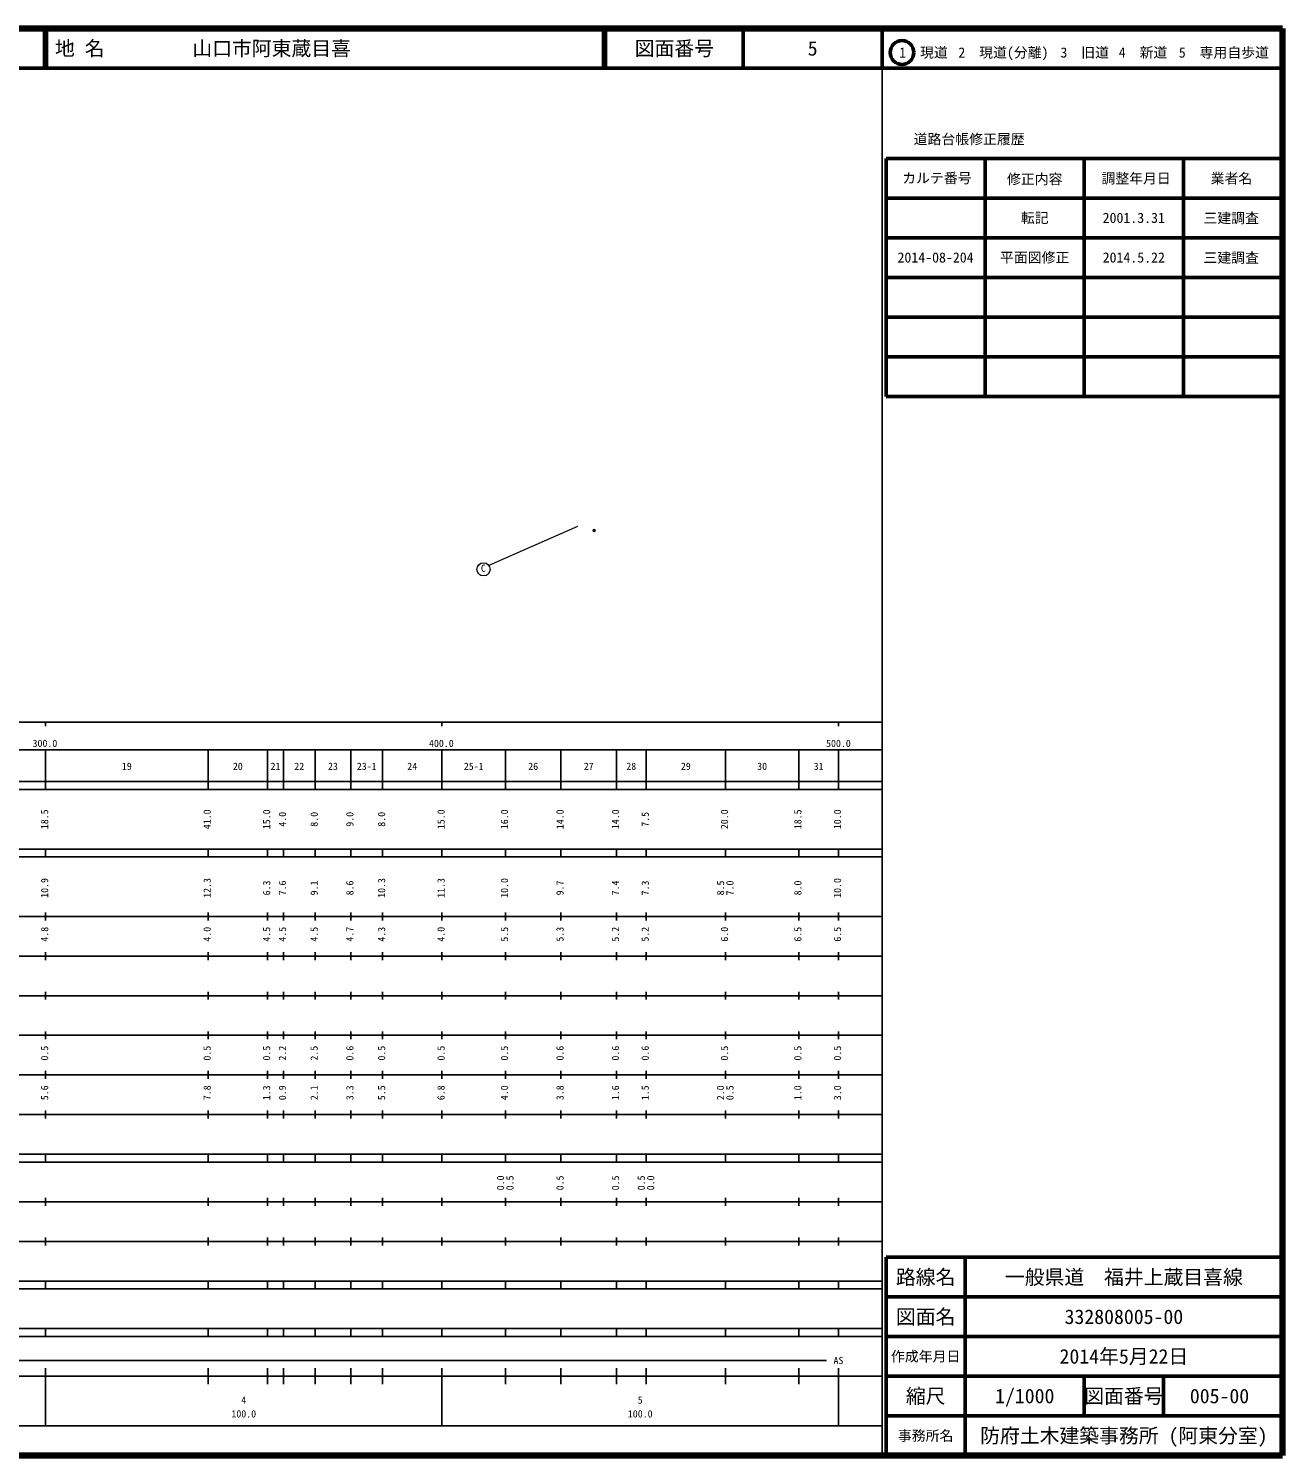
# Model space of a CAD drawing. Units: millimetres on the paper. Extents: x 40 to 680, y 20 to 380.
# Drawn here: x 363.7 to 680, y 20 to 380 of the extents above; entities that cross this region are included whole.
import ezdxf
from ezdxf.enums import TextEntityAlignment as Align

# ---------------------------------------------------------------- set-up
doc = ezdxf.new("R2010")
doc.units = ezdxf.units.MM
doc.header["$PDMODE"] = 32
doc.header["$PDSIZE"] = 0.5
doc.layers.add('M-OTRS', color=6, linetype='Continuous')
doc.layers.add('M-TTL-TXT', color=7, linetype='Continuous')
for name, color, linetype, lineweight in [('M-STR-STRC', 7, 'Continuous', 13), ('M-TTL', 2, 'Continuous', 140), ('M-TTL-BAND', 7, 'Continuous', 25), ('M-TTL-FRAM', 2, 'Continuous', 50), ('M-TTL-LINE', 7, 'Continuous', 50)]:
    doc.layers.add(name, color=color, linetype=linetype, lineweight=lineweight)
doc.styles.add('ＭＳ ゴシック', font='')
doc.styles.add('ＭＳ 明朝', font='')
doc.styles.get('ＭＳ ゴシック').set_extended_font_data('MS Gothic')
doc.styles.get('ＭＳ 明朝').set_extended_font_data('MS Mincho')

msp = doc.modelspace()

# ---------------------------------------------------------------- linework, layer by layer
at = {"layer": 'M-OTRS'}
msp.add_point((506.364, 253.348), dxfattribs=at)
at = {"layer": 'M-STR-STRC'}
msp.add_line((502.142, 254.391), (479.822, 244.519), dxfattribs=at)
msp.add_circle((478.458, 243.56), 1.668, dxfattribs=at)
at = {"layer": 'M-TTL'}
for p, q in [((680, 380), (40, 380)), ((680, 20), (680, 380)), ((40, 20), (680, 20))]:
    msp.add_line(p, q, dxfattribs=at)
at = {"layer": 'M-TTL-BAND'}
for p, q in [((579, 20), (579, 370)), ((40, 205), (579, 205)), ((368, 205), (368, 204)), ((468, 205), (468, 204)), ((568, 205), (568, 204)), ((68, 198), (579, 198)), ((368, 188), (368, 198)), ((409, 188), (409, 198)), ((424, 188), (424, 198)), ((428, 188), (428, 198)), ((436, 188), (436, 198)), ((445, 188), (445, 198)), ((453, 188), (453, 198)), ((468, 188), (468, 198)), ((484, 188), (484, 198)), ((498, 188), (498, 198)), ((512, 188), (512, 198)), ((519.5, 188), (519.5, 198)), ((539.5, 188), (539.5, 198)), ((558, 188), (558, 198)), ((568, 188), (568, 198)), ((40, 190), (579, 190)), ((40, 188), (579, 188)), ((40, 173), (579, 173)), ((368, 171), (368, 173)), ((409, 171), (409, 173)), ((424, 171), (424, 173)), ((428, 171), (428, 173)), ((436, 171), (436, 173)), ((445, 171), (445, 173)), ((453, 171), (453, 173)), ((468, 171), (468, 173)), ((484, 171), (484, 173)), ((498, 171), (498, 173)), ((512, 171), (512, 173)), ((519.5, 171), (519.5, 173)), ((539.5, 171), (539.5, 173)), ((558, 171), (558, 173)), ((568, 171), (568, 173)), ((40, 171), (579, 171)), ((40, 156), (579, 156)), ((368, 155), (368, 157)), ((409, 155), (409, 157)), ((424, 155), (424, 157)), ((428, 155), (428, 157)), ((436, 155), (436, 157)), ((445, 155), (445, 157)), ((453, 155), (453, 157)), ((468, 155), (468, 157)), ((484, 155), (484, 157)), ((498, 155), (498, 157)), ((512, 155), (512, 157)), ((519.5, 155), (519.5, 157)), ((539.5, 155), (539.5, 157)), ((558, 155), (558, 157)), ((568, 155), (568, 157)), ((46, 146), (579, 146)), ((368, 145), (368, 147)), ((409, 145), (409, 147)), ((424, 145), (424, 147)), ((428, 145), (428, 147)), ((436, 145), (436, 147)), ((445, 145), (445, 147)), ((453, 145), (453, 147)), ((468, 145), (468, 147)), ((484, 145), (484, 147)), ((498, 145), (498, 147)), ((512, 145), (512, 147)), ((519.5, 145), (519.5, 147)), ((539.5, 145), (539.5, 147)), ((558, 145), (558, 147)), ((568, 145), (568, 147)), ((368, 135), (368, 137)), ((409, 135), (409, 137)), ((424, 135), (424, 137)), ((428, 135), (428, 137)), ((436, 135), (436, 137)), ((445, 135), (445, 137)), ((453, 135), (453, 137)), ((468, 135), (468, 137)), ((484, 135), (484, 137)), ((498, 135), (498, 137)), ((512, 135), (512, 137)), ((519.5, 135), (519.5, 137)), ((539.5, 135), (539.5, 137)), ((558, 135), (558, 137)), ((568, 135), (568, 137)), ((52, 136), (579, 136)), ((46, 126), (579, 126)), ((368, 125), (368, 127)), ((409, 125), (409, 127)), ((424, 125), (424, 127)), ((428, 125), (428, 127)), ((436, 125), (436, 127)), ((445, 125), (445, 127)), ((453, 125), (453, 127)), ((468, 125), (468, 127)), ((484, 125), (484, 127)), ((498, 125), (498, 127)), ((512, 125), (512, 127)), ((519.5, 125), (519.5, 127)), ((539.5, 125), (539.5, 127)), ((558, 125), (558, 127)), ((568, 125), (568, 127)), ((52, 116), (579, 116)), ((368, 115), (368, 117)), ((409, 115), (409, 117)), ((424, 115), (424, 117)), ((428, 115), (428, 117)), ((436, 115), (436, 117)), ((445, 115), (445, 117)), ((453, 115), (453, 117)), ((468, 115), (468, 117)), ((484, 115), (484, 117)), ((498, 115), (498, 117)), ((512, 115), (512, 117)), ((519.5, 115), (519.5, 117)), ((539.5, 115), (539.5, 117)), ((558, 115), (558, 117)), ((568, 115), (568, 117)), ((46, 106), (579, 106)), ((368, 105), (368, 107)), ((409, 105), (409, 107)), ((424, 105), (424, 107)), ((428, 105), (428, 107)), ((436, 105), (436, 107)), ((445, 105), (445, 107)), ((453, 105), (453, 107)), ((468, 105), (468, 107)), ((484, 105), (484, 107)), ((498, 105), (498, 107)), ((512, 105), (512, 107)), ((519.5, 105), (519.5, 107)), ((539.5, 105), (539.5, 107)), ((558, 105), (558, 107)), ((568, 105), (568, 107)), ((40, 96), (579, 96)), ((40, 94), (579, 94)), ((368, 94), (368, 96)), ((409, 94), (409, 96)), ((424, 94), (424, 96)), ((428, 94), (428, 96)), ((436, 94), (436, 96)), ((445, 94), (445, 96)), ((453, 94), (453, 96)), ((468, 94), (468, 96)), ((484, 94), (484, 96)), ((498, 94), (498, 96)), ((512, 94), (512, 96)), ((519.5, 94), (519.5, 96)), ((539.5, 94), (539.5, 96)), ((558, 94), (558, 96)), ((568, 94), (568, 96)), ((49, 84), (579, 84)), ((368, 83), (368, 85)), ((409, 83), (409, 85)), ((424, 83), (424, 85)), ((428, 83), (428, 85)), ((436, 83), (436, 85)), ((445, 83), (445, 85)), ((453, 83), (453, 85)), ((468, 83), (468, 85)), ((484, 83), (484, 85)), ((498, 83), (498, 85)), ((512, 83), (512, 85)), ((519.5, 83), (519.5, 85)), ((539.5, 83), (539.5, 85)), ((558, 83), (558, 85)), ((568, 83), (568, 85)), ((40, 74), (579, 74)), ((368, 73), (368, 75)), ((409, 73), (409, 75)), ((424, 73), (424, 75)), ((428, 73), (428, 75)), ((436, 73), (436, 75)), ((445, 73), (445, 75)), ((453, 73), (453, 75)), ((468, 73), (468, 75)), ((484, 73), (484, 75)), ((498, 73), (498, 75)), ((512, 73), (512, 75)), ((519.5, 73), (519.5, 75)), ((539.5, 73), (539.5, 75)), ((558, 73), (558, 75)), ((568, 73), (568, 75)), ((40, 64), (579, 64)), ((40, 62), (579, 62)), ((368, 62), (368, 64)), ((409, 62), (409, 64)), ((424, 62), (424, 64)), ((428, 62), (428, 64)), ((436, 62), (436, 64)), ((445, 62), (445, 64)), ((453, 62), (453, 64)), ((468, 62), (468, 64)), ((484, 62), (484, 64)), ((498, 62), (498, 64)), ((512, 62), (512, 64)), ((519.5, 62), (519.5, 64)), ((539.5, 62), (539.5, 64)), ((558, 62), (558, 64)), ((568, 62), (568, 64)), ((40, 52), (579, 52)), ((368, 50), (368, 52)), ((409, 50), (409, 52)), ((424, 50), (424, 52)), ((428, 50), (428, 52)), ((436, 50), (436, 52)), ((445, 50), (445, 52)), ((453, 50), (453, 52)), ((468, 50), (468, 52)), ((484, 50), (484, 52)), ((498, 50), (498, 52)), ((512, 50), (512, 52)), ((519.5, 50), (519.5, 52)), ((539.5, 50), (539.5, 52)), ((558, 50), (558, 52)), ((568, 50), (568, 52)), ((40, 50), (579, 50)), ((71, 44), (565, 44)), ((40, 40), (579, 40)), ((368, 27.5), (368, 42)), ((409, 38), (409, 42)), ((424, 38), (424, 42)), ((428, 38), (428, 42)), ((436, 38), (436, 42)), ((445, 38), (445, 42)), ((453, 38), (453, 42)), ((468, 27.5), (468, 42)), ((484, 38), (484, 42)), ((498, 38), (498, 42)), ((512, 38), (512, 42)), ((519.5, 38), (519.5, 42)), ((539.5, 38), (539.5, 42)), ((558, 38), (558, 42)), ((568, 27.5), (568, 42)), ((68, 27.5), (579, 27.5))]:
    msp.add_line(p, q, dxfattribs=at)
at = {"layer": 'M-TTL-FRAM'}
for p, q in [((580, 347.197), (580, 287.197)), ((580, 347.197), (680, 347.197)), ((580, 287.197), (680, 287.197)), ((680, 70), (580, 70)), ((580, 70), (580, 20))]:
    msp.add_line(p, q, dxfattribs=at)
at = {"layer": 'M-TTL-LINE'}
for p, q in [((367.75, 380), (367.75, 370)), ((368.25, 380), (368.25, 370)), ((508.747, 380), (508.747, 370)), ((509.247, 380), (509.247, 370)), ((543.997, 380), (543.997, 370)), ((579, 380), (579, 370)), ((40, 370), (680, 370)), ((605, 347.197), (605, 287.197)), ((630, 347.197), (630, 287.197)), ((655, 347.197), (655, 287.197)), ((580, 337.197), (680, 337.197)), ((580, 327.197), (680, 327.197)), ((580, 317.197), (680, 317.197)), ((580, 307.197), (680, 307.197)), ((580, 297.197), (680, 297.197)), ((600, 70), (600, 20)), ((680, 60), (580, 60)), ((680, 50), (580, 50)), ((680, 40), (580, 40)), ((630, 40), (630, 30)), ((650, 40), (650, 30)), ((680, 30), (580, 30))]:
    msp.add_line(p, q, dxfattribs=at)
msp.add_circle((584.031, 373.958), 3, dxfattribs=at)

# ---------------------------------------------------------------- texts
at = {"layer": 'M-STR-STRC', "style": 'ＭＳ 明朝'}
msp.add_text('C', height=1.833, dxfattribs=at).set_placement((477.803, 242.39), align=Align.BOTTOM_LEFT)
at = {"layer": 'M-TTL-BAND', "style": 'ＭＳ ゴシック'}
for s, p in [('300.0', (367.844, 198.195)), ('400.0', (467.844, 198.195)), ('500.0', (568, 198.195)), ('19', (388.5, 192.405)), ('20', (416.5, 192.405)), ('21', (426, 192.405)), ('22', (432, 192.405)), ('23', (440.5, 192.405)), ('23-1', (449, 192.405)), ('24', (460.5, 192.405)), ('25-1', (476, 192.405)), ('26', (491, 192.405)), ('27', (505, 192.405)), ('28', (515.75, 192.405)), ('29', (529.5, 192.405)), ('30', (548.75, 192.405)), ('31', (563, 192.405)), ('AS', (568, 42.5)), ('4', (418, 32.523)), ('5', (518, 32.523)), ('100.0', (418, 29.033)), ('100.0', (518, 29.033))]:
    msp.add_text(s, height=1.833, dxfattribs=at).set_placement(p, align=Align.BOTTOM_CENTER)
for s, p in [('18.5', (369.216, 180.5)), ('41.0', (410.216, 180.5)), ('15.0', (425.216, 180.5)), ('4.0', (429.216, 180.5)), ('8.0', (437.216, 180.5)), ('9.0', (446.216, 180.5)), ('8.0', (454.216, 180.5)), ('15.0', (469.216, 180.5)), ('16.0', (485.216, 180.5)), ('14.0', (499.216, 180.5)), ('14.0', (513.216, 180.5)), ('7.5', (520.716, 180.5)), ('20.0', (540.716, 180.5)), ('18.5', (559.216, 180.5)), ('10.0', (569.216, 180.5)), ('10.9', (369.216, 163.174)), ('12.3', (410.216, 163.174)), ('6.3', (425.216, 163.174)), ('7.6', (429.216, 163.174)), ('9.1', (437.216, 163.174)), ('8.6', (446.216, 163.174)), ('10.3', (454.216, 163.174)), ('11.3', (469.216, 163.174)), ('10.0', (485.216, 163.174)), ('9.7', (499.216, 163.174)), ('7.4', (513.216, 163.174)), ('7.3', (520.716, 163.174)), ('8.5', (539.716, 163.174)), ('7.0', (542.086, 163.174)), ('8.0', (559.216, 163.174)), ('10.0', (569.216, 163.174)), ('4.8', (369.216, 151.5)), ('4.0', (410.216, 151.5)), ('4.5', (425.216, 151.5)), ('4.5', (429.216, 151.5)), ('4.5', (437.216, 151.5)), ('4.7', (446.216, 151.5)), ('4.3', (454.216, 151.5)), ('4.0', (469.216, 151.5)), ('5.5', (485.216, 151.5)), ('5.3', (499.216, 151.5)), ('5.2', (513.216, 151.5)), ('5.2', (520.716, 151.5)), ('6.0', (540.716, 151.5)), ('6.5', (559.216, 151.5)), ('6.5', (569.216, 151.5)), ('0.5', (369.216, 121.5)), ('0.5', (410.216, 121.5)), ('0.5', (425.216, 121.5)), ('2.2', (429.216, 121.5)), ('2.5', (437.216, 121.5)), ('0.6', (446.216, 121.5)), ('0.5', (454.216, 121.5)), ('0.5', (469.216, 121.5)), ('0.5', (485.216, 121.5)), ('0.6', (499.216, 121.5)), ('0.6', (513.216, 121.5)), ('0.6', (520.716, 121.5)), ('0.5', (540.716, 121.5)), ('0.5', (559.216, 121.5)), ('0.5', (569.216, 121.5)), ('5.6', (369.216, 111.5)), ('7.8', (410.216, 111.5)), ('1.3', (425.216, 111.5)), ('0.9', (429.216, 111.5)), ('2.1', (437.216, 111.5)), ('3.3', (446.216, 111.5)), ('5.5', (454.216, 111.5)), ('6.8', (469.216, 111.5)), ('4.0', (485.216, 111.5)), ('3.8', (499.216, 111.5)), ('1.6', (513.216, 111.5)), ('1.5', (520.716, 111.5)), ('2.0', (539.716, 111.5)), ('0.5', (542.086, 111.5)), ('1.0', (559.216, 111.5)), ('3.0', (569.216, 111.5)), ('0.0', (484.216, 88.764)), ('0.5', (486.586, 88.764)), ('0.5', (499.216, 88.764)), ('0.5', (513.216, 88.764)), ('0.5', (519.716, 88.764)), ('0.0', (522.086, 88.764))]:
    msp.add_text(s, height=1.833, rotation=90, dxfattribs=at).set_placement(p, align=Align.BOTTOM_CENTER)
at = {"layer": 'M-TTL-TXT', "style": 'ＭＳ ゴシック'}
for s, p in [('地 名', (370.38, 375)), ('山口市阿東蔵目喜', (405.024, 375))]:
    msp.add_text(s, height=3.666, dxfattribs=at).set_placement(p, align=Align.MIDDLE_LEFT)
for s, height, p in [('図面番号', 3.666, (526.622, 375)), ('5', 3.666, (561.497, 375)), ('1\u3000現道', 2.566, (589.448, 373.958)), ('2\u3000現道(分離)', 2.566, (609.619, 373.958)), ('3\u3000旧道', 2.566, (630.121, 373.958)), ('4\u3000新道', 2.566, (644.824, 373.958)), ('5\u3000専用自歩道', 2.566, (665.228, 373.958)), ('道路台帳修正履歴', 2.566, (600.968, 352.113)), ('カルテ番号', 2.566, (592.839, 342.277)), ('修正内容', 2.566, (617.509, 342.023)), ('調整年月日', 2.566, (643.089, 342.197)), ('業者名', 2.566, (667.134, 342.197)), ('転記', 2.566, (617.5, 332.245)), ('2001.3.31', 2.566, (642.5, 332.245)), ('三建調査', 2.566, (667.077, 332.189)), ('2014-08-204', 2.566, (592.5, 322.245)), ('平面図修正', 2.566, (617.5, 322.245)), ('2014.5.22', 2.566, (642.5, 322.245)), ('三建調査', 2.566, (667.077, 322.189)), ('路線名', 3.666, (590, 65)), ('路線名', 3.666, (590, 65)), ('一般県道\u3000福井上蔵目喜線', 3.666, (640, 65)), ('図面名', 3.666, (590, 55)), ('図面名', 3.666, (590, 55)), ('332808005-00', 3.666, (640, 55)), ('2014年5月22日', 3.666, (640, 45)), ('作成年月日', 2.566, (590, 45)), ('作成年月日', 2.566, (590, 45)), ('縮尺', 3.666, (590, 35)), ('縮尺', 3.666, (590, 35)), ('1/1000', 3.666, (615, 35)), ('図面番号', 3.666, (640, 35)), ('図面番号', 3.666, (640, 35)), ('005-00', 3.666, (664.125, 35)), ('事務所名', 2.566, (590, 25)), ('事務所名', 2.566, (590, 25)), ('防府土木建築事務所 (阿東分室)', 3.666, (640, 25))]:
    msp.add_text(s, height=height, dxfattribs=at).set_placement(p, align=Align.MIDDLE_CENTER)

doc.saveas('drawing.dxf')
